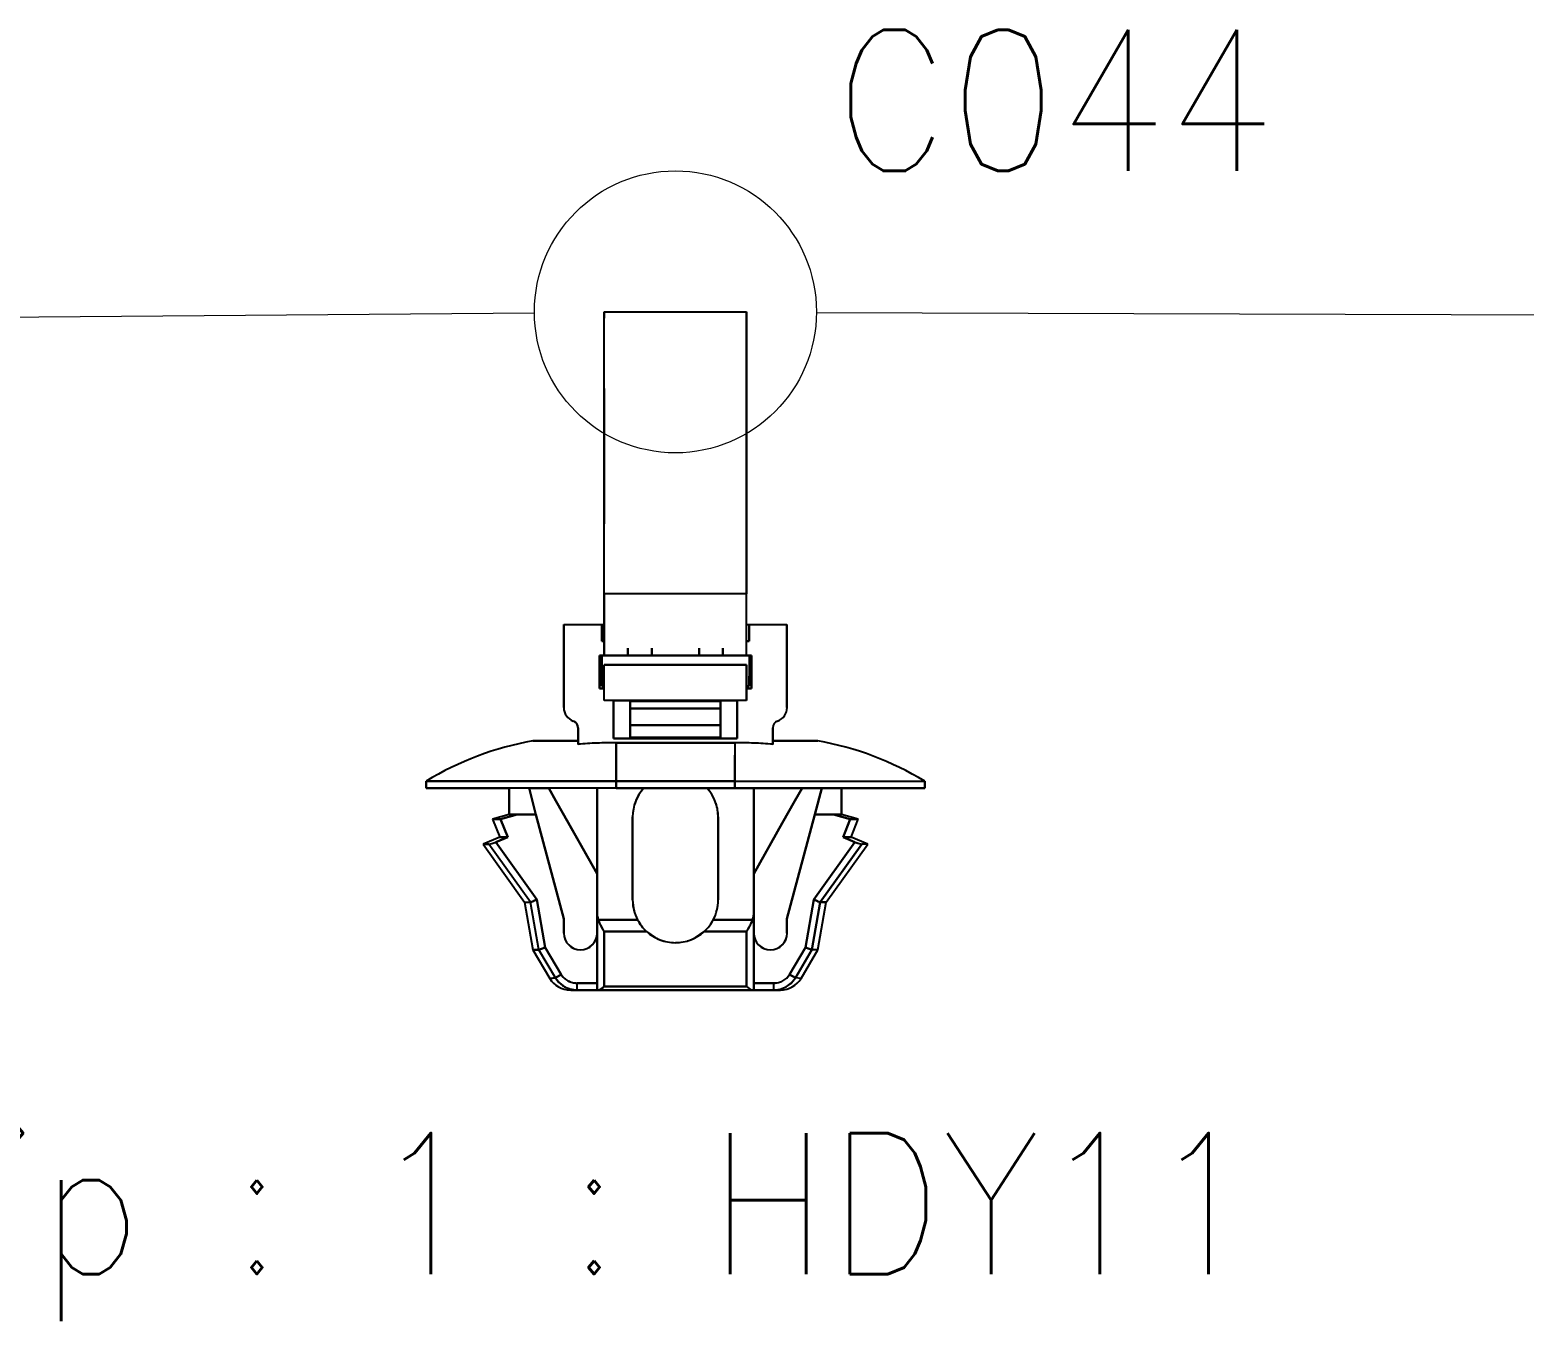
# Model space of a CAD drawing. Header units: inches. Extents: x 47316 to 59086, y 3141 to 11743.
# Drawn here: x 53883.67 to 53910.16, y 10116.05 to 10138.94 of the extents above; entities that cross this region are included whole.
import ezdxf

# ---------------------------------------------------------------- set-up
doc = ezdxf.new("R2010")
doc.units = ezdxf.units.IN
doc.header["$MEASUREMENT"] = 0
doc.styles.get("Standard").update_dxf_attribs({"font": ''})
doc.styles.get('Standard').set_extended_font_data('SimSun')
doc.linetypes.add('_VH_FELT_TAPE', pattern='A,0.4,-0.7,["FELT",Standard,S=0.3,R=0,X=-0.5,Y=-0.15],-0.7', length=1.8)

msp = doc.modelspace()

# ---------------------------------------------------------------- linework, layer by layer
at = {"color": 0, "linetype": '_VH_FELT_TAPE', "lineweight": 15, "ltscale": 5}
for p, q in [((53892.616, 10133.919), (53656.702, 10131.921)), ((53897.616, 10133.932), (54037.49, 10133.459))]:
    msp.add_line(p, q, dxfattribs=at)
at = {"color": 7, "ltscale": 0.378893}
msp.add_line((53893.853, 10128.941), (53893.853, 10133.941), dxfattribs=at)
at = {"color": 7, "ltscale": 0.15}
for p, q in [((53893.853, 10133.941), (53896.379, 10133.941)), ((53896.379, 10128.941), (53893.853, 10128.941)), ((53896.379, 10128.941), (53893.853, 10128.941)), ((53893.853, 10127.682), (53896.379, 10127.682)), ((53896.379, 10127.682), (53893.853, 10127.682)), ((53896.379, 10127.05), (53893.853, 10127.05)), ((53896.379, 10127.05), (53893.853, 10127.05)), ((53893.853, 10121.977), (53896.379, 10121.977)), ((53896.379, 10121.977), (53893.853, 10121.977))]:
    msp.add_line(p, q, dxfattribs=at)
at = {"color": 7, "ltscale": 0.0272}
msp.add_line((53893.853, 10133.827), (53893.853, 10133.941), dxfattribs=at)
at = {"color": 7, "ltscale": 0.37888}
msp.add_line((53893.853, 10128.941), (53893.853, 10133.941), dxfattribs=at)
at = {"color": 7, "ltscale": 0.027199}
msp.add_line((53893.853, 10133.941), (53893.853, 10133.827), dxfattribs=at)
at = {"color": 7, "ltscale": 0.378897}
msp.add_line((53896.379, 10133.941), (53896.379, 10128.941), dxfattribs=at)
at = {"color": 7, "ltscale": 0.215019}
msp.add_line((53896.379, 10130.504), (53896.379, 10133.941), dxfattribs=at)
at = {"color": 7, "ltscale": 0.315749}
msp.add_line((53896.379, 10133.941), (53896.379, 10129.373), dxfattribs=at)
at = {"color": 7, "ltscale": 0.378905}
msp.add_line((53896.379, 10128.941), (53896.379, 10133.941), dxfattribs=at)
at = {"color": 7, "ltscale": 0.315758}
msp.add_line((53896.379, 10133.941), (53896.379, 10129.373), dxfattribs=at)
at = {"color": 7, "ltscale": 0.179182}
msp.add_line((53896.379, 10130.676), (53896.379, 10133.693), dxfattribs=at)
at = {"color": 7, "ltscale": 0.142589}
msp.add_line((53893.853, 10132.582), (53893.853, 10130.18), dxfattribs=at)
at = {"color": 7, "ltscale": 0.142593}
msp.add_line((53893.853, 10130.18), (53893.853, 10132.581), dxfattribs=at)
at = {"color": 7, "ltscale": 0.026669}
for p, q in [((53896.379, 10130.676), (53896.379, 10130.227)), ((53896.379, 10130.227), (53896.379, 10130.676)), ((53896.379, 10130.504), (53896.379, 10130.055))]:
    msp.add_line(p, q, dxfattribs=at)
at = {"color": 7, "ltscale": 0.108633}
msp.add_line((53896.379, 10128.397), (53896.379, 10130.227), dxfattribs=at)
at = {"color": 7, "ltscale": 0.076392}
msp.add_line((53896.379, 10128.94), (53896.379, 10130.227), dxfattribs=at)
at = {"color": 7, "ltscale": 0.098454}
msp.add_line((53896.379, 10128.397), (53896.379, 10130.055), dxfattribs=at)
at = {"color": 7, "ltscale": 0.057913}
msp.add_line((53896.379, 10128.397), (53896.379, 10129.373), dxfattribs=at)
at = {"color": 7, "ltscale": 0.0644}
for p, q in [((53893.853, 10128.941), (53893.853, 10127.856)), ((53893.853, 10127.856), (53893.853, 10128.941)), ((53896.379, 10127.856), (53896.379, 10128.941)), ((53896.379, 10127.856), (53896.379, 10128.941))]:
    msp.add_line(p, q, dxfattribs=at)
at = {"color": 7, "ltscale": 0.039999}
for p, q in [((53893.137, 10128.397), (53893.811, 10128.397)), ((53893.137, 10128.397), (53893.811, 10128.397)), ((53896.421, 10128.397), (53897.094, 10128.397)), ((53896.421, 10128.397), (53897.094, 10128.397))]:
    msp.add_line(p, q, dxfattribs=at)
at = {"color": 7, "ltscale": 0.022501}
for p, q in [((53893.137, 10128.397), (53893.137, 10128.018)), ((53893.137, 10128.018), (53893.137, 10128.397)), ((53897.094, 10128.397), (53897.094, 10128.018)), ((53897.094, 10128.397), (53897.094, 10128.018))]:
    msp.add_line(p, q, dxfattribs=at)
at = {"color": 7, "ltscale": 0.0175}
for p, q in [((53893.811, 10128.397), (53893.811, 10128.103)), ((53893.811, 10128.103), (53893.811, 10128.397)), ((53896.421, 10128.397), (53896.421, 10128.103)), ((53896.421, 10128.397), (53896.421, 10128.103)), ((53896.421, 10128.103), (53896.421, 10128.397))]:
    msp.add_line(p, q, dxfattribs=at)
at = {"color": 7, "ltscale": 0.002499}
for p, q in [((53893.811, 10128.397), (53893.853, 10128.397)), ((53896.379, 10128.397), (53896.421, 10128.397)), ((53893.853, 10128.103), (53893.811, 10128.103)), ((53893.811, 10128.103), (53893.853, 10128.103)), ((53896.421, 10128.103), (53896.379, 10128.103)), ((53896.379, 10128.103), (53896.421, 10128.103)), ((53893.768, 10127.85), (53893.811, 10127.85)), ((53893.811, 10127.85), (53893.768, 10127.85)), ((53893.811, 10127.85), (53893.768, 10127.85)), ((53896.463, 10127.85), (53896.421, 10127.85)), ((53896.463, 10127.85), (53896.421, 10127.85)), ((53893.853, 10127.303), (53893.811, 10127.303)), ((53893.811, 10127.303), (53893.853, 10127.303)), ((53893.853, 10127.303), (53893.811, 10127.303)), ((53896.421, 10127.303), (53896.379, 10127.303)), ((53896.379, 10127.303), (53896.421, 10127.303)), ((53896.421, 10127.303), (53896.379, 10127.303))]:
    msp.add_line(p, q, dxfattribs=at)
at = {"color": 7, "ltscale": 2.6e-05}
for p, q in [((53893.811, 10128.397), (53893.811, 10128.397)), ((53896.421, 10128.397), (53896.421, 10128.397))]:
    msp.add_line(p, q, dxfattribs=at)
at = {"color": 7, "ltscale": 0.025}
for p, q in [((53897.094, 10127.976), (53897.094, 10128.397)), ((53894.274, 10127.856), (53894.695, 10127.856)), ((53894.274, 10127.856), (53894.695, 10127.856)), ((53895.537, 10127.856), (53895.958, 10127.856)), ((53895.537, 10127.856), (53895.958, 10127.856)), ((53895.537, 10127.85), (53895.958, 10127.85))]:
    msp.add_line(p, q, dxfattribs=at)
at = {"color": 7, "ltscale": 0.064999}
for p, q in [((53893.137, 10128.018), (53893.137, 10126.924)), ((53893.137, 10126.924), (53893.137, 10128.018)), ((53897.094, 10128.018), (53897.094, 10126.924)), ((53897.094, 10128.018), (53897.094, 10126.924))]:
    msp.add_line(p, q, dxfattribs=at)
at = {"color": 7, "ltscale": 0.0075}
for p, q in [((53894.274, 10127.976), (53894.274, 10127.85)), ((53894.274, 10127.85), (53894.274, 10127.976)), ((53894.695, 10127.85), (53894.695, 10127.976)), ((53894.695, 10127.976), (53894.695, 10127.85)), ((53895.537, 10127.976), (53895.537, 10127.85)), ((53895.537, 10127.85), (53895.537, 10127.976)), ((53895.958, 10127.85), (53895.958, 10127.976)), ((53895.958, 10127.976), (53895.958, 10127.85)), ((53890.695, 10125.619), (53890.695, 10125.493)), ((53890.695, 10125.493), (53890.695, 10125.619)), ((53894.063, 10125.493), (53894.063, 10125.619)), ((53894.063, 10125.619), (53894.063, 10125.493)), ((53896.168, 10125.619), (53896.168, 10125.493)), ((53896.168, 10125.493), (53896.168, 10125.619)), ((53899.536, 10125.619), (53899.536, 10125.493)), ((53899.536, 10125.493), (53899.536, 10125.619)), ((53893.374, 10121.914), (53893.374, 10122.04)), ((53893.374, 10121.914), (53893.374, 10122.04)), ((53896.505, 10121.914), (53896.505, 10122.04)), ((53896.858, 10122.04), (53896.858, 10121.914)), ((53896.858, 10122.04), (53896.858, 10121.914))]:
    msp.add_line(p, q, dxfattribs=at)
at = {"color": 7, "ltscale": 0.0625}
msp.add_line((53897.094, 10126.924), (53897.094, 10127.976), dxfattribs=at)
at = {"color": 7, "ltscale": 0.035001}
for p, q in [((53893.768, 10127.261), (53893.768, 10127.85)), ((53893.768, 10127.261), (53893.768, 10127.85)), ((53893.768, 10127.85), (53893.768, 10127.261)), ((53896.463, 10127.85), (53896.463, 10127.261)), ((53896.463, 10127.261), (53896.463, 10127.85)), ((53896.168, 10125.493), (53896.168, 10126.082)), ((53896.168, 10125.493), (53896.168, 10126.082))]:
    msp.add_line(p, q, dxfattribs=at)
at = {"color": 7, "ltscale": 0.032501}
for p, q in [((53893.811, 10127.85), (53893.811, 10127.303)), ((53893.811, 10127.303), (53893.811, 10127.85)), ((53896.421, 10127.85), (53896.421, 10127.303)), ((53896.421, 10127.85), (53896.421, 10127.303))]:
    msp.add_line(p, q, dxfattribs=at)
at = {"color": 7, "ltscale": 0.154999}
for p, q in [((53896.421, 10127.85), (53893.811, 10127.85)), ((53893.811, 10127.85), (53896.421, 10127.85))]:
    msp.add_line(p, q, dxfattribs=at)
at = {"color": 7, "ltscale": 0.0375}
for p, q in [((53893.853, 10127.05), (53893.853, 10127.682)), ((53893.853, 10127.05), (53893.853, 10127.682)), ((53896.379, 10127.682), (53896.379, 10127.05)), ((53896.379, 10127.05), (53896.379, 10127.682))]:
    msp.add_line(p, q, dxfattribs=at)
at = {"color": 7, "ltscale": 0.000368}
msp.add_line((53894.274, 10127.856), (53894.274, 10127.85), dxfattribs=at)
at = {"color": 7, "ltscale": 0.023056}
msp.add_line((53894.306, 10127.85), (53894.695, 10127.85), dxfattribs=at)
at = {"color": 7, "ltscale": 0.000322}
msp.add_line((53895.537, 10127.85), (53895.537, 10127.855), dxfattribs=at)
at = {"color": 7, "ltscale": 0.021939}
msp.add_line((53896.421, 10127.85), (53896.421, 10127.481), dxfattribs=at)
at = {"color": 7, "ltscale": 0.000629}
msp.add_line((53896.452, 10127.85), (53896.463, 10127.85), dxfattribs=at)
at = {"color": 7, "ltscale": 0.010562}
msp.add_line((53896.421, 10127.303), (53896.421, 10127.481), dxfattribs=at)
at = {"color": 7, "ltscale": 0.004999}
for p, q in [((53893.853, 10127.261), (53893.768, 10127.261)), ((53893.768, 10127.261), (53893.853, 10127.261)), ((53896.463, 10127.261), (53896.379, 10127.261)), ((53896.379, 10127.261), (53896.463, 10127.261))]:
    msp.add_line(p, q, dxfattribs=at)
at = {"color": 7, "ltscale": 0.002502}
msp.add_line((53896.379, 10127.261), (53896.379, 10127.303), dxfattribs=at)
at = {"color": 7, "ltscale": 0.040002}
for p, q in [((53894.021, 10126.377), (53894.021, 10127.05)), ((53894.021, 10126.377), (53894.021, 10127.05)), ((53894.021, 10127.05), (53894.021, 10126.377)), ((53896.21, 10127.05), (53896.21, 10126.377)), ((53896.21, 10126.377), (53896.21, 10127.05))]:
    msp.add_line(p, q, dxfattribs=at)
at = {"color": 7, "ltscale": 0.017502}
for p, q in [((53894.021, 10127.05), (53894.316, 10127.05)), ((53895.915, 10127.05), (53896.21, 10127.05))]:
    msp.add_line(p, q, dxfattribs=at)
at = {"color": 7, "ltscale": 0.00087}
for p, q in [((53894.316, 10127.036), (53894.316, 10127.05)), ((53894.316, 10127.05), (53894.316, 10127.036)), ((53895.915, 10127.036), (53895.915, 10127.05)), ((53895.915, 10127.05), (53895.915, 10127.036))]:
    msp.add_line(p, q, dxfattribs=at)
at = {"color": 7, "ltscale": 0.095001}
for p, q in [((53895.915, 10127.036), (53894.316, 10127.036)), ((53894.316, 10127.036), (53895.915, 10127.036)), ((53895.915, 10126.91), (53894.316, 10126.91)), ((53894.316, 10126.91), (53895.915, 10126.91)), ((53894.316, 10126.61), (53895.915, 10126.61)), ((53895.915, 10126.61), (53894.316, 10126.61)), ((53894.316, 10126.401), (53895.915, 10126.401))]:
    msp.add_line(p, q, dxfattribs=at)
at = {"color": 7, "ltscale": 0.007443}
for p, q in [((53894.316, 10126.91), (53894.316, 10127.036)), ((53894.316, 10127.036), (53894.316, 10126.91)), ((53895.915, 10126.91), (53895.915, 10127.036)), ((53895.915, 10127.036), (53895.915, 10126.91))]:
    msp.add_line(p, q, dxfattribs=at)
at = {"color": 7, "ltscale": 0.017839}
for p, q in [((53894.316, 10126.61), (53894.316, 10126.91)), ((53894.316, 10126.91), (53894.316, 10126.61)), ((53895.915, 10126.61), (53895.915, 10126.91)), ((53895.915, 10126.91), (53895.915, 10126.61))]:
    msp.add_line(p, q, dxfattribs=at)
at = {"color": 7, "ltscale": 0.023952}
msp.add_line((53895.915, 10126.647), (53895.915, 10127.05), dxfattribs=at)
at = {"color": 7, "ltscale": 0.017476}
for p, q in [((53893.39, 10126.567), (53893.39, 10126.272)), ((53896.842, 10126.567), (53896.842, 10126.272))]:
    msp.add_line(p, q, dxfattribs=at)
at = {"color": 7, "ltscale": 0.017471}
for p, q in [((53893.39, 10126.272), (53893.39, 10126.567)), ((53896.842, 10126.272), (53896.842, 10126.567))]:
    msp.add_line(p, q, dxfattribs=at)
at = {"color": 7, "ltscale": 0.012407}
for p, q in [((53894.316, 10126.401), (53894.316, 10126.61)), ((53895.915, 10126.401), (53895.915, 10126.61))]:
    msp.add_line(p, q, dxfattribs=at)
at = {"color": 7, "ltscale": 0.013841}
for p, q in [((53894.316, 10126.61), (53894.316, 10126.377)), ((53895.915, 10126.377), (53895.915, 10126.61))]:
    msp.add_line(p, q, dxfattribs=at)
at = {"color": 7, "ltscale": 0.014789}
msp.add_line((53895.915, 10126.626), (53895.915, 10126.377), dxfattribs=at)
at = {"color": 7, "ltscale": 0.013786}
msp.add_line((53896.842, 10126.334), (53896.842, 10126.567), dxfattribs=at)
at = {"color": 7, "ltscale": 0.047501}
for p, q in [((53893.39, 10126.334), (53892.59, 10126.334)), ((53892.59, 10126.334), (53893.39, 10126.334)), ((53897.642, 10126.334), (53896.842, 10126.334)), ((53896.842, 10126.334), (53897.642, 10126.334))]:
    msp.add_line(p, q, dxfattribs=at)
at = {"color": 7, "ltscale": 0.00369}
for p, q in [((53893.39, 10126.334), (53893.39, 10126.272)), ((53896.842, 10126.272), (53896.842, 10126.334))]:
    msp.add_line(p, q, dxfattribs=at)
at = {"color": 7, "ltscale": 0.129999}
for p, q in [((53896.21, 10126.377), (53894.021, 10126.377)), ((53894.021, 10126.377), (53896.21, 10126.377))]:
    msp.add_line(p, q, dxfattribs=at)
at = {"color": 7, "ltscale": 0.040569}
for p, q in [((53894.063, 10125.619), (53894.063, 10126.302)), ((53896.168, 10126.302), (53896.168, 10125.619))]:
    msp.add_line(p, q, dxfattribs=at)
at = {"color": 7, "ltscale": 0.125}
for p, q in [((53894.063, 10126.302), (53896.168, 10126.302)), ((53896.168, 10126.302), (53894.063, 10126.302)), ((53894.063, 10125.619), (53896.168, 10125.619)), ((53896.168, 10125.619), (53894.063, 10125.619)), ((53894.063, 10125.493), (53896.168, 10125.493)), ((53896.168, 10125.493), (53894.063, 10125.493))]:
    msp.add_line(p, q, dxfattribs=at)
at = {"color": 7, "ltscale": 0.040567}
for p, q in [((53894.063, 10126.302), (53894.063, 10125.619)), ((53896.168, 10126.302), (53896.168, 10125.619))]:
    msp.add_line(p, q, dxfattribs=at)
at = {"color": 7, "ltscale": 0.001447}
msp.add_line((53894.316, 10126.401), (53894.316, 10126.377), dxfattribs=at)
at = {"color": 7, "ltscale": 0.02751}
msp.add_line((53894.063, 10125.619), (53894.063, 10126.082), dxfattribs=at)
msp.add_line((53894.063, 10125.619), (53894.063, 10126.082), dxfattribs=at)
at = {"color": 7, "ltscale": 0.2}
for p, q in [((53890.695, 10125.619), (53894.063, 10125.619)), ((53894.063, 10125.619), (53890.695, 10125.619)), ((53894.063, 10125.493), (53890.695, 10125.493)), ((53894.063, 10125.493), (53890.695, 10125.493)), ((53896.168, 10125.619), (53899.536, 10125.619)), ((53896.168, 10125.619), (53899.536, 10125.619)), ((53896.168, 10125.493), (53899.536, 10125.493)), ((53899.536, 10125.493), (53896.168, 10125.493))]:
    msp.add_line(p, q, dxfattribs=at)
at = {"color": 7, "ltscale": 0.087396}
for p, q in [((53890.695, 10125.493), (53892.167, 10125.493)), ((53890.695, 10125.493), (53892.167, 10125.493)), ((53899.536, 10125.493), (53898.064, 10125.493))]:
    msp.add_line(p, q, dxfattribs=at)
at = {"color": 7, "ltscale": 0.027499}
for p, q in [((53892.169, 10125.029), (53892.169, 10125.493)), ((53892.169, 10125.493), (53892.169, 10125.029)), ((53898.063, 10125.029), (53898.063, 10125.493)), ((53898.063, 10125.493), (53898.063, 10125.029))]:
    msp.add_line(p, q, dxfattribs=at)
at = {"color": 7, "ltscale": 0.020602}
for p, q in [((53892.521, 10125.493), (53892.868, 10125.493)), ((53892.521, 10125.493), (53892.868, 10125.493)), ((53897.71, 10125.493), (53897.363, 10125.493))]:
    msp.add_line(p, q, dxfattribs=at)
at = {"color": 7, "ltscale": 0.028456}
for p, q in [((53892.644, 10125.029), (53892.521, 10125.493)), ((53892.521, 10125.493), (53892.644, 10125.029)), ((53897.587, 10125.029), (53897.71, 10125.493)), ((53897.71, 10125.493), (53897.587, 10125.029))]:
    msp.add_line(p, q, dxfattribs=at)
at = {"color": 7, "ltscale": 0.015242}
for p, q in [((53892.996, 10125.269), (53892.87, 10125.493)), ((53897.361, 10125.493), (53897.235, 10125.269))]:
    msp.add_line(p, q, dxfattribs=at)
at = {"color": 7, "ltscale": 0.015215}
msp.add_line((53892.87, 10125.493), (53892.996, 10125.27), dxfattribs=at)
at = {"color": 7, "ltscale": 0.089999}
for p, q in [((53893.726, 10123.977), (53893.726, 10125.493)), ((53893.726, 10125.493), (53893.726, 10123.977)), ((53896.505, 10125.493), (53896.505, 10123.977)), ((53896.505, 10123.977), (53896.505, 10125.493))]:
    msp.add_line(p, q, dxfattribs=at)
at = {"color": 7, "ltscale": 0.015289}
msp.add_line((53897.235, 10125.269), (53897.361, 10125.493), dxfattribs=at)
at = {"color": 7, "ltscale": 0.020749}
msp.add_line((53897.361, 10125.493), (53897.71, 10125.493), dxfattribs=at)
at = {"color": 7, "ltscale": 0.0875}
for p, q in [((53898.063, 10125.493), (53899.536, 10125.493)), ((53894.358, 10124.987), (53894.358, 10123.514)), ((53894.358, 10123.514), (53894.358, 10124.987)), ((53894.358, 10123.514), (53894.358, 10124.987)), ((53895.873, 10123.514), (53895.873, 10124.987)), ((53895.873, 10124.987), (53895.873, 10123.514))]:
    msp.add_line(p, q, dxfattribs=at)
at = {"color": 7, "ltscale": 0.02701}
msp.add_line((53892.996, 10125.27), (53893.22, 10124.874), dxfattribs=at)
at = {"color": 7, "ltscale": 0.026985}
for p, q in [((53893.22, 10124.874), (53892.996, 10125.269)), ((53897.235, 10125.269), (53897.011, 10124.874))]:
    msp.add_line(p, q, dxfattribs=at)
at = {"color": 7, "ltscale": 0.02697}
msp.add_line((53897.011, 10124.874), (53897.235, 10125.269), dxfattribs=at)
at = {"color": 7, "ltscale": 0.018174}
msp.add_line((53892.169, 10125.029), (53891.874, 10124.945), dxfattribs=at)
at = {"color": 7, "ltscale": 0.018199}
for p, q in [((53892.311, 10125.029), (53892.016, 10124.945)), ((53892.016, 10124.945), (53892.311, 10125.029)), ((53897.92, 10125.029), (53898.215, 10124.945)), ((53898.215, 10124.945), (53897.92, 10125.029))]:
    msp.add_line(p, q, dxfattribs=at)
at = {"color": 7, "ltscale": 0.00033}
for p, q in [((53892.174, 10125.029), (53892.169, 10125.029)), ((53898.063, 10125.029), (53898.057, 10125.029)), ((53892, 10124.629), (53892.006, 10124.629))]:
    msp.add_line(p, q, dxfattribs=at)
at = {"color": 7, "ltscale": 0.008441}
for p, q in [((53892.169, 10125.029), (53892.311, 10125.029)), ((53892.311, 10125.029), (53892.169, 10125.029)), ((53892, 10124.629), (53892.142, 10124.629))]:
    msp.add_line(p, q, dxfattribs=at)
at = {"color": 7, "ltscale": 0.008432}
msp.add_line((53892.311, 10125.029), (53892.169, 10125.029), dxfattribs=at)
at = {"color": 7, "ltscale": 0.000342}
for p, q in [((53892.169, 10125.029), (53892.174, 10125.029)), ((53898.057, 10125.029), (53898.063, 10125.029))]:
    msp.add_line(p, q, dxfattribs=at)
at = {"color": 7, "ltscale": 0.000286}
for p, q in [((53892.17, 10125.028), (53892.174, 10125.029)), ((53892.174, 10125.029), (53892.17, 10125.028))]:
    msp.add_line(p, q, dxfattribs=at)
at = {"color": 7, "ltscale": 0.002209}
msp.add_line((53892.211, 10125.029), (53892.174, 10125.029), dxfattribs=at)
at = {"color": 7, "ltscale": 0.003674}
for p, q in [((53892.174, 10125.029), (53892.236, 10125.029)), ((53897.995, 10125.029), (53898.057, 10125.029))]:
    msp.add_line(p, q, dxfattribs=at)
at = {"color": 7, "ltscale": 0.00434}
msp.add_line((53892.236, 10125.029), (53892.309, 10125.029), dxfattribs=at)
at = {"color": 7, "ltscale": 0.019785}
for p, q in [((53892.644, 10125.029), (53892.311, 10125.029)), ((53892.311, 10125.029), (53892.644, 10125.029)), ((53897.587, 10125.029), (53897.92, 10125.029)), ((53897.92, 10125.029), (53897.587, 10125.029))]:
    msp.add_line(p, q, dxfattribs=at)
at = {"color": 7, "ltscale": 0.11383}
for p, q in [((53893.137, 10123.177), (53892.644, 10125.029)), ((53892.644, 10125.029), (53893.137, 10123.177)), ((53897.094, 10123.177), (53897.587, 10125.029)), ((53897.587, 10125.029), (53897.094, 10123.177))]:
    msp.add_line(p, q, dxfattribs=at)
at = {"color": 7, "ltscale": 0.006299}
msp.add_line((53897.92, 10125.029), (53898.026, 10125.029), dxfattribs=at)
at = {"color": 7, "ltscale": 0.006305}
msp.add_line((53898.027, 10125.029), (53897.92, 10125.029), dxfattribs=at)
at = {"color": 7, "ltscale": 0.00329}
msp.add_line((53897.939, 10125.029), (53897.995, 10125.029), dxfattribs=at)
at = {"color": 7, "ltscale": 0.006641}
msp.add_line((53898.063, 10125.029), (53897.951, 10125.029), dxfattribs=at)
at = {"color": 7, "ltscale": 0.001825}
msp.add_line((53898.057, 10125.029), (53898.026, 10125.029), dxfattribs=at)
at = {"color": 7, "ltscale": 0.002142}
msp.add_line((53898.026, 10125.029), (53898.063, 10125.029), dxfattribs=at)
at = {"color": 7, "ltscale": 0.002136}
msp.add_line((53898.063, 10125.029), (53898.027, 10125.029), dxfattribs=at)
at = {"color": 7, "ltscale": 0.018183}
msp.add_line((53898.357, 10124.945), (53898.063, 10125.029), dxfattribs=at)
at = {"color": 7, "ltscale": 0.000925}
msp.add_line((53891.874, 10124.945), (53891.89, 10124.945), dxfattribs=at)
at = {"color": 7, "ltscale": 0.020195}
for p, q in [((53891.874, 10124.945), (53892, 10124.629)), ((53892.016, 10124.945), (53892.142, 10124.629)), ((53892.142, 10124.629), (53892.016, 10124.945)), ((53898.215, 10124.945), (53898.089, 10124.629)), ((53898.089, 10124.629), (53898.215, 10124.945)), ((53898.231, 10124.629), (53898.357, 10124.945))]:
    msp.add_line(p, q, dxfattribs=at)
at = {"color": 7, "ltscale": 0.000912}
for p, q in [((53891.89, 10124.945), (53891.874, 10124.945)), ((53898.231, 10124.629), (53898.215, 10124.629))]:
    msp.add_line(p, q, dxfattribs=at)
at = {"color": 7, "ltscale": 0.002823}
msp.add_line((53891.89, 10124.945), (53891.937, 10124.945), dxfattribs=at)
at = {"color": 7, "ltscale": 0.00282}
for p, q in [((53891.937, 10124.945), (53891.89, 10124.945)), ((53898.215, 10124.629), (53898.168, 10124.629))]:
    msp.add_line(p, q, dxfattribs=at)
at = {"color": 7, "ltscale": 0.004681}
for p, q in [((53891.937, 10124.945), (53892.016, 10124.945)), ((53892.016, 10124.945), (53891.937, 10124.945))]:
    msp.add_line(p, q, dxfattribs=at)
at = {"color": 7, "ltscale": 0.064963}
msp.add_line((53893.188, 10124.929), (53893.726, 10123.977), dxfattribs=at)
at = {"color": 7, "ltscale": 0.061156}
for p, q in [((53893.726, 10123.977), (53893.22, 10124.874)), ((53897.011, 10124.874), (53896.505, 10123.977))]:
    msp.add_line(p, q, dxfattribs=at)
at = {"color": 7, "ltscale": 0.061161}
msp.add_line((53893.22, 10124.874), (53893.726, 10123.977), dxfattribs=at)
at = {"color": 7, "ltscale": 0.065039}
msp.add_line((53896.505, 10123.977), (53897.043, 10124.931), dxfattribs=at)
at = {"color": 7, "ltscale": 0.06116}
msp.add_line((53896.505, 10123.977), (53897.011, 10124.874), dxfattribs=at)
at = {"color": 7, "ltscale": 0.040697}
msp.add_line((53896.505, 10124.134), (53896.505, 10124.819), dxfattribs=at)
at = {"color": 7, "ltscale": 0.040701}
msp.add_line((53896.505, 10124.819), (53896.505, 10124.134), dxfattribs=at)
at = {"color": 7, "ltscale": 0.008429}
for p, q in [((53898.215, 10124.945), (53898.357, 10124.945)), ((53892.142, 10124.629), (53892, 10124.629))]:
    msp.add_line(p, q, dxfattribs=at)
at = {"color": 7, "ltscale": 0.008438}
msp.add_line((53898.357, 10124.945), (53898.215, 10124.945), dxfattribs=at)
at = {"color": 7, "ltscale": 0.002185}
msp.add_line((53898.287, 10124.945), (53898.324, 10124.945), dxfattribs=at)
at = {"color": 7, "ltscale": 0.019025}
msp.add_line((53892, 10124.629), (53891.706, 10124.503), dxfattribs=at)
at = {"color": 7, "ltscale": 0.006177}
msp.add_line((53891.81, 10124.503), (53891.706, 10124.503), dxfattribs=at)
at = {"color": 7, "ltscale": 0.006165}
for p, q in [((53891.706, 10124.503), (53891.81, 10124.503)), ((53892.443, 10123.472), (53892.546, 10123.472)), ((53892.443, 10123.472), (53892.546, 10123.472))]:
    msp.add_line(p, q, dxfattribs=at)
at = {"color": 7, "ltscale": 0.075271}
for p, q in [((53891.706, 10124.503), (53892.443, 10123.472)), ((53892.546, 10123.472), (53891.81, 10124.503)), ((53898.421, 10124.503), (53897.685, 10123.472)), ((53897.685, 10123.472), (53898.421, 10124.503)), ((53897.789, 10123.472), (53898.525, 10124.503))]:
    msp.add_line(p, q, dxfattribs=at)
at = {"color": 7, "ltscale": 0.075264}
msp.add_line((53892.546, 10123.472), (53891.81, 10124.503), dxfattribs=at)
at = {"color": 7, "ltscale": 0.013619}
for p, q in [((53892.142, 10124.629), (53891.932, 10124.539)), ((53891.932, 10124.539), (53892.142, 10124.629)), ((53898.089, 10124.629), (53898.3, 10124.539)), ((53898.3, 10124.539), (53898.089, 10124.629))]:
    msp.add_line(p, q, dxfattribs=at)
at = {"color": 7, "ltscale": 0.074459}
for p, q in [((53891.932, 10124.539), (53892.66, 10123.519)), ((53892.66, 10123.519), (53891.932, 10124.539)), ((53898.3, 10124.539), (53897.571, 10123.519)), ((53897.571, 10123.519), (53898.3, 10124.539))]:
    msp.add_line(p, q, dxfattribs=at)
at = {"color": 7, "ltscale": 0.000327}
msp.add_line((53892.006, 10124.629), (53892, 10124.629), dxfattribs=at)
at = {"color": 7, "ltscale": 0.001593}
msp.add_line((53892.033, 10124.629), (53892.006, 10124.629), dxfattribs=at)
at = {"color": 7, "ltscale": 0.003809}
msp.add_line((53892.006, 10124.629), (53892.07, 10124.629), dxfattribs=at)
at = {"color": 7, "ltscale": 0.004291}
msp.add_line((53892.07, 10124.629), (53892.142, 10124.629), dxfattribs=at)
at = {"color": 7, "ltscale": 0.004715}
msp.add_line((53898.089, 10124.629), (53898.168, 10124.629), dxfattribs=at)
at = {"color": 7, "ltscale": 0.004687}
msp.add_line((53898.168, 10124.629), (53898.089, 10124.629), dxfattribs=at)
at = {"color": 7, "ltscale": 0.002832}
msp.add_line((53898.168, 10124.629), (53898.216, 10124.629), dxfattribs=at)
at = {"color": 7, "ltscale": 0.002856}
msp.add_line((53898.225, 10124.629), (53898.177, 10124.629), dxfattribs=at)
at = {"color": 7, "ltscale": 0.002869}
msp.add_line((53898.177, 10124.629), (53898.225, 10124.629), dxfattribs=at)
at = {"color": 7, "ltscale": 0.0009}
msp.add_line((53898.216, 10124.629), (53898.231, 10124.629), dxfattribs=at)
at = {"color": 7, "ltscale": 0.019}
msp.add_line((53898.525, 10124.503), (53898.231, 10124.629), dxfattribs=at)
at = {"color": 7, "ltscale": 0.005222}
msp.add_line((53898.509, 10124.503), (53898.421, 10124.503), dxfattribs=at)
at = {"color": 7, "ltscale": 0.005249}
msp.add_line((53898.509, 10124.503), (53898.421, 10124.503), dxfattribs=at)
at = {"color": 7, "ltscale": 0.000903}
msp.add_line((53898.525, 10124.503), (53898.509, 10124.503), dxfattribs=at)
at = {"color": 7, "ltscale": 0.000916}
msp.add_line((53898.525, 10124.503), (53898.509, 10124.503), dxfattribs=at)
at = {"color": 7, "ltscale": 4.3e-05}
msp.add_line((53898.525, 10124.503), (53898.525, 10124.503), dxfattribs=at)
at = {"color": 7, "ltscale": 4.9e-05}
msp.add_line((53898.525, 10124.503), (53898.525, 10124.503), dxfattribs=at)
at = {"color": 7, "ltscale": 0.039936}
for p, q in [((53893.726, 10123.304), (53893.726, 10123.977)), ((53893.726, 10123.977), (53893.726, 10123.304)), ((53896.505, 10123.977), (53896.505, 10123.304)), ((53896.505, 10123.304), (53896.505, 10123.977))]:
    msp.add_line(p, q, dxfattribs=at)
at = {"color": 7, "ltscale": 0.048712}
msp.add_line((53896.505, 10123.157), (53896.505, 10123.977), dxfattribs=at)
at = {"color": 7, "ltscale": 0.05076}
for p, q in [((53892.443, 10123.472), (53892.59, 10122.63)), ((53897.641, 10122.63), (53897.789, 10123.472))]:
    msp.add_line(p, q, dxfattribs=at)
at = {"color": 7, "ltscale": 0.050769}
msp.add_line((53892.697, 10122.63), (53892.547, 10123.472), dxfattribs=at)
at = {"color": 7, "ltscale": 0.002621}
for p, q in [((53892.59, 10123.489), (53892.549, 10123.472)), ((53892.549, 10123.472), (53892.59, 10123.489)), ((53897.682, 10123.472), (53897.641, 10123.489)), ((53897.641, 10123.489), (53897.682, 10123.472))]:
    msp.add_line(p, q, dxfattribs=at)
at = {"color": 7, "ltscale": 0.050773}
for p, q in [((53892.697, 10122.63), (53892.549, 10123.472)), ((53897.682, 10123.472), (53897.534, 10122.63)), ((53897.534, 10122.63), (53897.682, 10123.472))]:
    msp.add_line(p, q, dxfattribs=at)
at = {"color": 7, "ltscale": 0.000205}
for p, q in [((53892.593, 10123.491), (53892.59, 10123.489)), ((53892.59, 10123.489), (53892.593, 10123.491)), ((53897.641, 10123.489), (53897.638, 10123.491)), ((53897.638, 10123.491), (53897.641, 10123.489))]:
    msp.add_line(p, q, dxfattribs=at)
at = {"color": 7, "ltscale": 0.004321}
for p, q in [((53892.66, 10123.519), (53892.593, 10123.491)), ((53892.593, 10123.491), (53892.66, 10123.519)), ((53897.638, 10123.491), (53897.571, 10123.519)), ((53897.571, 10123.519), (53897.638, 10123.491))]:
    msp.add_line(p, q, dxfattribs=at)
at = {"color": 7, "ltscale": 0.051095}
for p, q in [((53892.66, 10123.519), (53892.809, 10122.671)), ((53892.809, 10122.671), (53892.66, 10123.519)), ((53897.571, 10123.519), (53897.422, 10122.671)), ((53897.422, 10122.671), (53897.571, 10123.519))]:
    msp.add_line(p, q, dxfattribs=at)
at = {"color": 7, "ltscale": 0.006168}
for p, q in [((53897.685, 10123.472), (53897.789, 10123.472)), ((53897.789, 10123.472), (53897.685, 10123.472))]:
    msp.add_line(p, q, dxfattribs=at)
at = {"color": 7, "ltscale": 0.014999}
for p, q in [((53893.137, 10122.924), (53893.137, 10123.177)), ((53893.137, 10122.924), (53893.137, 10123.177)), ((53893.137, 10123.177), (53893.137, 10122.924)), ((53897.094, 10122.924), (53897.094, 10123.177)), ((53897.094, 10123.177), (53897.094, 10122.924))]:
    msp.add_line(p, q, dxfattribs=at)
at = {"color": 7, "ltscale": 0.082565}
for p, q in [((53893.726, 10123.304), (53893.726, 10121.914)), ((53893.726, 10121.914), (53893.726, 10123.304)), ((53896.505, 10121.914), (53896.505, 10123.304)), ((53896.505, 10123.304), (53896.505, 10121.914))]:
    msp.add_line(p, q, dxfattribs=at)
at = {"color": 7, "ltscale": 0.041339}
for p, q in [((53894.444, 10123.163), (53893.748, 10123.163)), ((53893.748, 10123.163), (53894.444, 10123.163)), ((53896.483, 10123.163), (53895.787, 10123.163)), ((53895.787, 10123.163), (53896.483, 10123.163))]:
    msp.add_line(p, q, dxfattribs=at)
at = {"color": 7, "ltscale": 0.002635}
for p, q in [((53893.748, 10123.163), (53893.763, 10123.121)), ((53896.468, 10123.121), (53896.483, 10123.163))]:
    msp.add_line(p, q, dxfattribs=at)
at = {"color": 7, "ltscale": 0.002634}
for p, q in [((53893.763, 10123.121), (53893.748, 10123.163)), ((53896.483, 10123.163), (53896.468, 10123.121))]:
    msp.add_line(p, q, dxfattribs=at)
at = {"color": 7, "ltscale": 0.008279}
msp.add_line((53896.505, 10123.017), (53896.505, 10123.157), dxfattribs=at)
at = {"color": 7, "ltscale": 0.057954}
for p, q in [((53893.853, 10121.977), (53893.853, 10122.953)), ((53893.853, 10122.953), (53893.853, 10121.977)), ((53896.379, 10122.953), (53896.379, 10121.977)), ((53896.379, 10121.977), (53896.379, 10122.953))]:
    msp.add_line(p, q, dxfattribs=at)
at = {"color": 7, "ltscale": 0.044711}
for p, q in [((53893.853, 10122.953), (53894.606, 10122.953)), ((53894.606, 10122.953), (53893.853, 10122.953)), ((53895.626, 10122.953), (53896.379, 10122.953)), ((53896.379, 10122.953), (53895.626, 10122.953))]:
    msp.add_line(p, q, dxfattribs=at)
at = {"color": 7, "ltscale": 0.000598}
msp.add_line((53894.606, 10122.953), (53894.598, 10122.96), dxfattribs=at)
at = {"color": 7, "ltscale": 0.001863}
msp.add_line((53895.648, 10122.974), (53895.625, 10122.953), dxfattribs=at)
at = {"color": 7, "ltscale": 0.000505}
msp.add_line((53895.626, 10122.953), (53895.632, 10122.959), dxfattribs=at)
at = {"color": 7, "ltscale": 0.005516}
msp.add_line((53896.505, 10122.924), (53896.505, 10123.017), dxfattribs=at)
at = {"color": 7, "ltscale": 0.052501}
msp.add_line((53896.505, 10122.04), (53896.505, 10122.924), dxfattribs=at)
at = {"color": 7, "ltscale": 0.006219}
msp.add_line((53892.695, 10122.63), (53892.59, 10122.63), dxfattribs=at)
at = {"color": 7, "ltscale": 0.006223}
for p, q in [((53892.59, 10122.63), (53892.695, 10122.63)), ((53897.641, 10122.63), (53897.536, 10122.63)), ((53897.641, 10122.63), (53897.536, 10122.63))]:
    msp.add_line(p, q, dxfattribs=at)
at = {"color": 7, "ltscale": 0.034946}
for p, q in [((53892.59, 10122.63), (53892.888, 10122.123)), ((53897.343, 10122.123), (53897.641, 10122.63))]:
    msp.add_line(p, q, dxfattribs=at)
at = {"color": 7, "ltscale": 0.000128}
for p, q in [((53892.695, 10122.63), (53892.697, 10122.63)), ((53892.697, 10122.63), (53892.695, 10122.63)), ((53897.534, 10122.63), (53897.536, 10122.63))]:
    msp.add_line(p, q, dxfattribs=at)
at = {"color": 7, "ltscale": 0.034208}
for p, q in [((53892.987, 10122.133), (53892.695, 10122.63)), ((53897.244, 10122.133), (53897.536, 10122.63))]:
    msp.add_line(p, q, dxfattribs=at)
at = {"color": 7, "ltscale": 0.002806}
for p, q in [((53892.741, 10122.647), (53892.697, 10122.63)), ((53897.534, 10122.63), (53897.49, 10122.647))]:
    msp.add_line(p, q, dxfattribs=at)
at = {"color": 7, "ltscale": 0.00266}
for p, q in [((53892.697, 10122.63), (53892.739, 10122.645)), ((53897.492, 10122.645), (53897.534, 10122.63))]:
    msp.add_line(p, q, dxfattribs=at)
at = {"color": 7, "ltscale": 0.034163}
for p, q in [((53892.987, 10122.133), (53892.697, 10122.63)), ((53897.534, 10122.63), (53897.244, 10122.133))]:
    msp.add_line(p, q, dxfattribs=at)
at = {"color": 7, "ltscale": 0.004276}
for p, q in [((53892.741, 10122.646), (53892.809, 10122.671)), ((53892.809, 10122.671), (53892.741, 10122.647)), ((53897.49, 10122.647), (53897.422, 10122.671)), ((53897.422, 10122.671), (53897.49, 10122.646))]:
    msp.add_line(p, q, dxfattribs=at)
at = {"color": 7, "ltscale": 0.0329}
for p, q in [((53892.809, 10122.671), (53893.09, 10122.194)), ((53893.09, 10122.194), (53892.809, 10122.671)), ((53897.422, 10122.671), (53897.141, 10122.194)), ((53897.141, 10122.194), (53897.422, 10122.671))]:
    msp.add_line(p, q, dxfattribs=at)
at = {"color": 7, "ltscale": 0.00587}
msp.add_line((53892.889, 10122.122), (53892.987, 10122.133), dxfattribs=at)
at = {"color": 7, "ltscale": 0.005865}
for p, q in [((53892.987, 10122.133), (53892.889, 10122.122)), ((53897.343, 10122.122), (53897.244, 10122.133))]:
    msp.add_line(p, q, dxfattribs=at)
at = {"color": 7, "ltscale": 0.007092}
for p, q in [((53892.987, 10122.133), (53893.09, 10122.194)), ((53893.09, 10122.194), (53892.987, 10122.133)), ((53897.141, 10122.194), (53897.244, 10122.133)), ((53897.244, 10122.133), (53897.141, 10122.194))]:
    msp.add_line(p, q, dxfattribs=at)
at = {"color": 7, "ltscale": 0.005864}
msp.add_line((53897.343, 10122.122), (53897.244, 10122.133), dxfattribs=at)
at = {"color": 7, "ltscale": 0.007248}
msp.add_line((53893.374, 10121.914), (53893.252, 10121.914), dxfattribs=at)
at = {"color": 7, "ltscale": 0.001605}
msp.add_line((53893.285, 10121.914), (53893.258, 10121.914), dxfattribs=at)
at = {"color": 7, "ltscale": 0.006183}
msp.add_line((53893.27, 10121.914), (53893.374, 10121.914), dxfattribs=at)
at = {"color": 7, "ltscale": 0.004422}
msp.add_line((53893.373, 10121.914), (53893.299, 10121.914), dxfattribs=at)
at = {"color": 7, "ltscale": 0.012915}
msp.add_line((53893.299, 10121.914), (53893.516, 10121.914), dxfattribs=at)
at = {"color": 7, "ltscale": 0.020941}
for p, q in [((53893.374, 10122.04), (53893.726, 10122.04)), ((53893.726, 10122.04), (53893.374, 10122.04)), ((53893.374, 10121.914), (53893.726, 10121.914)), ((53893.726, 10121.914), (53893.374, 10121.914)), ((53896.858, 10122.04), (53896.505, 10122.04)), ((53896.505, 10122.04), (53896.858, 10122.04)), ((53896.505, 10121.914), (53896.858, 10121.914)), ((53896.858, 10121.914), (53896.505, 10121.914))]:
    msp.add_line(p, q, dxfattribs=at)
at = {"color": 7, "ltscale": 0.012512}
for p, q in [((53893.516, 10121.914), (53893.727, 10121.914)), ((53896.504, 10121.914), (53896.715, 10121.914))]:
    msp.add_line(p, q, dxfattribs=at)
at = {"color": 7, "ltscale": 0.000995}
for p, q in [((53893.726, 10121.914), (53893.743, 10121.914)), ((53893.743, 10121.914), (53893.726, 10121.914)), ((53896.488, 10121.914), (53896.505, 10121.914)), ((53896.505, 10121.914), (53896.488, 10121.914))]:
    msp.add_line(p, q, dxfattribs=at)
at = {"color": 7, "ltscale": 0.000399}
msp.add_line((53893.748, 10121.915), (53893.741, 10121.914), dxfattribs=at)
at = {"color": 7, "ltscale": 0.163214}
msp.add_line((53893.741, 10121.914), (53896.49, 10121.914), dxfattribs=at)
at = {"color": 7, "ltscale": 0.163013}
msp.add_line((53896.488, 10121.914), (53893.743, 10121.914), dxfattribs=at)
at = {"color": 7, "ltscale": 0.015717}
msp.add_line((53896.979, 10121.914), (53896.715, 10121.914), dxfattribs=at)
at = {"color": 7, "ltscale": 0.015729}
msp.add_line((53896.715, 10121.914), (53896.98, 10121.914), dxfattribs=at)
at = {"color": 7}
for points in [[(53894.606, 10122.953), (53894.756, 10122.847), (53894.842, 10122.807)], [(53895.389, 10122.807), (53895.475, 10122.847), (53895.626, 10122.953)], [(53892.987, 10122.133), (53893.058, 10122.042), (53893.151, 10121.973), (53893.259, 10121.929), (53893.374, 10121.914)], [(53892.987, 10122.133), (53893.043, 10122.057), (53893.114, 10121.995), (53893.217, 10121.942), (53893.374, 10121.914)], [(53896.858, 10121.914), (53896.973, 10121.929), (53897.081, 10121.973), (53897.174, 10122.042), (53897.244, 10122.133)], [(53896.858, 10121.914), (53896.971, 10121.929), (53897.078, 10121.971), (53897.155, 10122.024), (53897.244, 10122.133)]]:
    msp.add_lwpolyline(points, dxfattribs=at)
at = {"color": 0, "linetype": 'Continuous', "lineweight": 15}
msp.add_circle((53895.116, 10133.941), 2.5, dxfattribs=at)
at = {"color": 7}
for centre, radius, start, end in [((53893.39, 10126.924), 0.253, 180, 250.5288), ((53893.389, 10126.924), 0.253, 179.9994, 250.5293), ((53896.842, 10126.924), 0.253, 289.4707, 0.0006), ((53896.842, 10126.924), 0.253, 289.4712, 0), ((53896.842, 10126.924), 0.253, 289.4706, 0.0006), ((53893.263, 10126.566), 0.127, 42.2692, 70.4569), ((53893.262, 10126.566), 0.127, 0.3156, 70.2132), ((53893.263, 10126.567), 0.126, 0.0191, 70.5093), ((53896.969, 10126.566), 0.127, 109.7868, 179.6844), ((53896.968, 10126.567), 0.126, 109.4903, 179.9805), ((53896.968, 10126.566), 0.127, 109.5447, 122.9575), ((53893.549, 10120.93), 5.489, 100.0643, 121.3266), ((53893.549, 10120.93), 5.489, 100.0643, 121.3266), ((53894.043, 10118.95), 7.352, 92.4656, 95.098), ((53894.204, 10116.626), 9.681, 92.8258, 94.8248), ((53894.062, 10118.572), 7.73, 89.9937, 92.4893), ((53894.101, 10116.424), 9.877, 90.2174, 92.1704), ((53896.131, 10116.424), 9.877, 87.8296, 89.7826), ((53896.169, 10118.571), 7.731, 87.5108, 90.0061), ((53896.131, 10116.424), 9.877, 87.8296, 89.7826), ((53896.188, 10118.951), 7.351, 84.9018, 87.5345), ((53896.027, 10116.626), 9.681, 85.1752, 87.1742), ((53896.682, 10120.93), 5.489, 58.6734, 79.9357), ((53895.115, 10124.988), 0.757, 138.1918, 180.0256), ((53895.126, 10124.983), 0.769, 138.4852, 179.6729), ((53895.114, 10124.988), 0.756, 138.1546, 162.2965), ((53895.116, 10124.988), 0.757, 359.9756, 41.8187), ((53895.105, 10124.983), 0.769, 0.3271, 41.5148), ((53895.111, 10124.987), 0.763, 0.0484, 17.9134), ((53891.794, 10124.705), 0.203, 274.3892, 288.6183), ((53891.794, 10124.709), 0.206, 274.4416, 288.4778), ((53891.679, 10125.122), 0.635, 286.4827, 293.4454), ((53891.669, 10125.15), 0.665, 286.641, 293.285), ((53898.562, 10125.15), 0.665, 246.7164, 253.3657), ((53898.552, 10125.12), 0.633, 246.5477, 253.542), ((53898.437, 10124.708), 0.205, 251.5163, 265.58), ((53898.437, 10124.706), 0.204, 251.369, 265.482), ((53895.116, 10123.514), 0.758, 180.0004, 207.5793), ((53895.116, 10123.514), 0.758, 180.0002, 194.4836), ((53895.121, 10123.514), 0.763, 180.0482, 194.6082), ((53895.121, 10123.515), 0.764, 180.056, 195.2681), ((53895.122, 10123.517), 0.764, 180.2495, 207.6029), ((53895.116, 10123.514), 0.758, 332.4207, 359.9996), ((53895.11, 10123.517), 0.764, 332.3971, 359.7505), ((53895.11, 10123.514), 0.763, 345.6092, 359.9512), ((53894.202, 10123.304), 0.476, 179.9621, 197.2519), ((53894.179, 10123.3), 0.453, 179.4607, 197.6335), ((53894.581, 10123.461), 0.886, 202.5669, 207.3423), ((53894.589, 10123.464), 0.894, 202.5464, 207.2781), ((53895.118, 10123.516), 0.761, 207.6266, 217.3119), ((53895.124, 10123.516), 0.765, 207.4251, 217.048), ((53895.107, 10123.516), 0.765, 322.952, 332.5749), ((53895.113, 10123.516), 0.761, 322.6881, 332.3734), ((53895.642, 10123.464), 0.894, 332.7227, 337.4531), ((53895.65, 10123.461), 0.886, 332.658, 337.4329), ((53896.029, 10123.304), 0.476, 342.7481, 0.0379), ((53896.052, 10123.3), 0.453, 342.3635, 0.543), ((53893.432, 10122.924), 0.295, 180.0079, 359.9921), ((53893.432, 10122.925), 0.295, 180.0245, 359.9755), ((53895.002, 10123.683), 1.362, 207.4859, 212.3978), ((53894.981, 10123.671), 1.337, 207.5422, 212.4481), ((53895.096, 10123.494), 0.73, 217.0272, 227.8015), ((53895.117, 10123.514), 0.759, 217.297, 227.6662), ((53895.118, 10123.523), 0.767, 228.0008, 248.9015), ((53895.115, 10123.515), 0.759, 286.4348, 299.9311), ((53895.113, 10123.523), 0.767, 291.0995, 312.0045), ((53895.135, 10123.494), 0.73, 312.1985, 322.9728), ((53895.115, 10123.514), 0.759, 312.3338, 322.703), ((53895.229, 10123.683), 1.361, 327.6018, 332.5144), ((53895.25, 10123.671), 1.337, 327.5516, 332.458), ((53896.8, 10122.924), 0.295, 180.0079, 359.9921), ((53896.8, 10122.925), 0.295, 180.0245, 359.9755), ((53895.116, 10123.515), 0.759, 245.8372, 254.997), ((53895.116, 10123.514), 0.758, 246.5332, 253.4892), ((53895.118, 10123.514), 0.758, 248.6458, 269.788), ((53895.116, 10123.525), 0.769, 249.0988, 269.934), ((53895.113, 10123.514), 0.758, 270.212, 291.3542), ((53895.115, 10123.526), 0.769, 270.0656, 290.8991), ((53893.256, 10122.344), 0.43, 211.1525, 269.3426), ((53893.343, 10122.343), 0.294, 210.5289, 226.9653), ((53893.462, 10122.434), 0.443, 212.9072, 223.7029), ((53893.357, 10122.358), 0.315, 226.9764, 242.3479), ((53893.343, 10122.34), 0.292, 226.6064, 243.1893), ((53893.368, 10122.379), 0.338, 242.3799, 256.6959), ((53893.362, 10122.363), 0.321, 241.8395, 256.7612), ((53893.373, 10122.4), 0.36, 256.646, 270.123), ((53893.39, 10122.57), 0.53, 259.0695, 268.209), ((53896.841, 10122.57), 0.529, 271.7682, 280.8839), ((53896.858, 10122.4), 0.36, 269.881, 283.3121), ((53896.864, 10122.379), 0.338, 283.2641, 297.5859), ((53896.869, 10122.362), 0.32, 283.2465, 298.1596), ((53896.975, 10122.344), 0.43, 270.6573, 328.8491), ((53896.888, 10122.341), 0.293, 296.8155, 313.3467), ((53896.874, 10122.358), 0.315, 297.6161, 312.9808), ((53896.888, 10122.343), 0.294, 312.9951, 329.4663), ((53896.769, 10122.435), 0.444, 316.2941, 327.0546), ((53893.74, 10121.975), 0.0611, 272.6667, 292.2213), ((53893.74, 10121.975), 0.0615, 272.877, 292.2723), ((53893.701, 10122.079), 0.172, 291.1818, 300.7979), ((53893.702, 10122.079), 0.172, 291.0299, 300.6831), ((53893.571, 10122.293), 0.423, 301.0512, 311.7023), ((53893.564, 10122.304), 0.436, 301.1803, 311.5063), ((53896.659, 10122.293), 0.422, 228.3051, 238.9783), ((53896.667, 10122.303), 0.435, 228.4671, 238.8089), ((53896.53, 10122.079), 0.172, 239.2053, 248.8167), ((53896.53, 10122.079), 0.172, 239.3222, 248.9686), ((53896.493, 10121.976), 0.0617, 245.4196, 266.5764), ((53896.494, 10121.976), 0.0623, 245.4109, 266.316), ((53896.491, 10121.975), 0.0615, 247.7243, 267.1203), ((53896.491, 10121.975), 0.0611, 247.7767, 267.333)]:
    msp.add_arc(centre, radius, start, end, dxfattribs=at)

# ---------------------------------------------------------------- texts
at = {"color": 21, "linetype": 'Continuous', "lineweight": 15, "insert": (53897.937, 10138.941), "char_height": 2.5, "width": 8.67857, "attachment_point": 1}
msp.add_mtext('\\Fromans.shx;\\W0.9000000000;\\T1.0000000000;\\o\\lC044', dxfattribs=at)
at = {"color": 42, "linetype": 'Continuous', "lineweight": 15, "insert": (53880.27, 10119.379), "char_height": 2.5, "width": 30.10714, "attachment_point": 1}
msp.add_mtext('\\Fromans.shx;\\W0.9000000000;\\T1.0000000000;\\o\\lClip : 1 : HDY11', dxfattribs=at)

doc.saveas('drawing.dxf')
